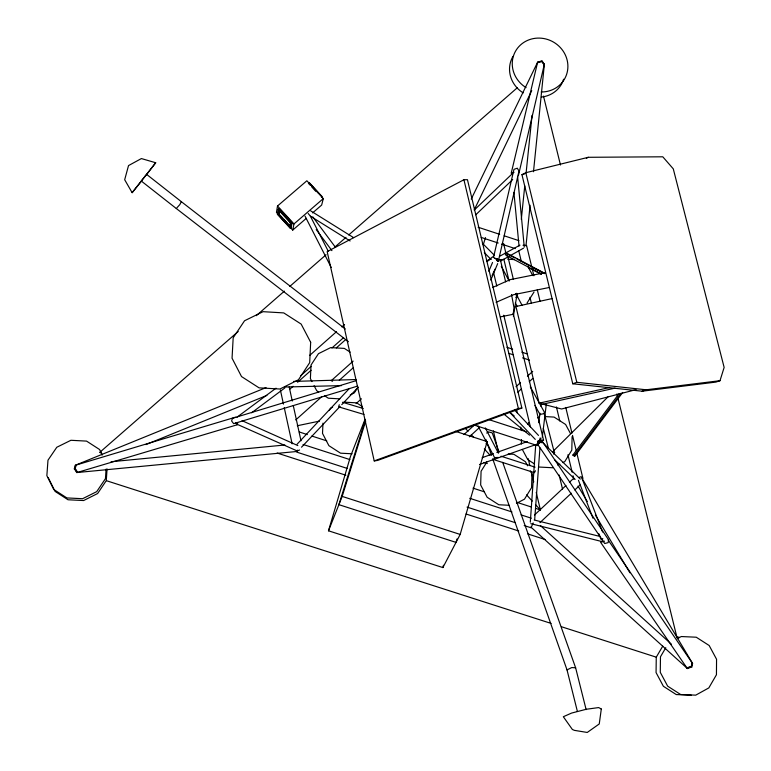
<?xml version="1.0" encoding="UTF-8"?>
<svg xmlns="http://www.w3.org/2000/svg" width="771" height="771" viewBox="0 0 771 771"><rect width="100%" height="100%" fill="white"/><g stroke="black" fill="none" stroke-linecap="round" stroke-linejoin="round"><path stroke-width="1.16" d="M572.101 436.569L571.812 450.139L564.796 461.569L562.811 462.6M521.35 444.038L521.475 439.509M322.982 423.125L322.509 433.408L328.889 445.667L340.56 453.184L352.077 453.791M538.601 441.253L539.999 439.672L540.086 437.995M106.08 469.154L105.454 478.646L96.712 491.638L82.584 498.712L66.846 497.921L53.768 489.479L46.858 475.649L47.985 460.2L56.794 447.257L70.913 440.289L86.554 441.108L99.565 449.503L102.225 454.774M107.063 468.903L106.273 480.661L97.618 493.536L83.625 500.543L68.031 499.772L55.069 491.397L48.226 477.702M530.303 522.169L535.729 444.53M534.688 519.673L539.941 447.922M525.976 245.901L530.091 205.231M533.484 171.731L544.393 64.07L541.695 61.41L537.493 62.808M521.302 219.388L524.762 185.907M526.121 172.752L532.057 115.361M474.3 425.1L537.262 445.542L537.512 443.556M541.637 442.756L541.926 440.386M542.35 436.82L546.234 404.785M538.727 422.681L539.931 413.208M540.828 406.095L541.271 402.549M691.915 662.761L691.433 666.25L687.52 668.621L530.833 527.027M312.612 212.892L321.652 205.076L323.309 198.6L306.868 180.771L277.512 206.002L276.452 212.401L282.957 219.484M513.361 316.245L516.695 296.305L515.818 294.088M277.425 214.29L278.283 209.23L279.102 208.517L292.151 222.713L291.159 227.638L290.339 228.341L277.425 214.29L278.244 213.586M278.591 211.562L279.102 208.517M278.312 214.878L279.063 210.464L290.426 222.829L289.568 227.127L278.312 214.878L279.131 214.174L279.7 210.859M602.556 539.748L602.228 541.637L530.805 523.673M290.339 228.341L291.322 223.426L292.151 222.713M290.272 227.445L292.72 230.095L293.992 223.927L323.309 198.6M498.548 260.319L519.008 171.008L517.293 168.203L513.978 169.341L493.498 257.418M518.382 175.634L544.287 64.552L542.023 60.716L537.599 62.326L511.202 173.263L514.026 172.319M365.011 419.318L350.448 456.548L328.494 530.805L442.891 567.572L443.46 565.259M442.891 567.572L460.171 534.428L487.166 441.61L455.285 431.259M457.03 538.929L456.027 542.389L338.893 504.668L365.425 419.636M483.398 244.32L485.479 237.574M328.494 530.805L342.179 496.408L365.685 421.053M719.998 380.701L724.142 367.42L673.276 168.849L662.781 156.802L588.283 157.294L525.803 172.714L521.948 174.67L572.766 383.785L642.108 391.205L715.893 382.088L719.998 380.701L646.194 389.789L642.108 391.205M76.252 465.106L75.192 468.45L76.599 472.575L296.922 451.478M235.463 417.198L75.693 465.173L74.209 468.864L77.158 472.498L237.092 424.811L237.69 422.942M339.279 404.736L338.604 406.847L363.96 414.451M297.481 450.139L296.806 452.143L347.085 468.373M490.77 280.085L497.68 263.586M488.843 271.267L492.544 262.477M537.262 445.542L539.546 440.202M533.175 522.921L531.046 527.769L524.193 525.552M492.081 275.613L495.098 269.06M474.261 209.837L531.739 90.65M471.254 199.072L537.782 61.863L541.955 61.497L544.104 65.005M144.562 176.829L146.577 174.352L181.301 201.645L179.855 204.566L176.289 208.507L141.305 181.04L144.62 176.867M486.096 443.739L487.166 441.61M478.059 425.978L494.568 457.598L493.565 459.564L534.399 472.69L535.479 470.763M665.787 647.717L660.468 656.786L660.275 672.331L667.657 686.151L680.648 694.517L695.731 695.153L708.828 687.905L716.442 674.75L716.558 659.244L709.166 645.51L696.252 637.212L681.256 636.538L677.227 638.745M662.723 646.185L656.266 657.171L656.063 672.572L663.378 686.277L676.244 694.555L691.202 695.182M527.518 424.358L528.704 422.46M487.06 461.684L481.075 471.264L480.661 484.988L487.147 497.256L498.798 504.754L509.053 505.275M527.046 303.051L534.024 292.016M358.004 387.148L354.323 392.834L350.256 394.877M329.342 410.153L330.576 408.245L332.619 407.213M553.636 454.109L554.696 452.5L552.72 451.681M539.999 439.672L541.107 438.063M506.855 253.274L505.535 255.066L505.352 252.946L506.855 253.274L545.107 273.483M622.679 392.478L574.626 456.413L574.25 455.42L620.983 393.249M574.626 456.413L572.882 455.063L618.891 393.865M132.14 192.683L155.703 162.748L141.392 158.566L128.526 165.582L124.68 179.73L132.14 192.683L142.115 180.318M155.703 162.748L146.509 174.689M297.105 444.192L349.417 388.43M538.36 444.029L541.126 441.089L580.322 479.08M301.528 447.199L340.107 406.394M341.755 404.659L358.168 387.293M553.568 450.842L607.933 396.949M474.3 210.001L512.609 173.408M475.755 214.791L512.667 179.595M539.922 522.68L571.34 493.209M574.829 489.932L580.071 485.017M534.486 515.009L565.924 485.566M569.422 482.299L573.788 478.213M463.988 434.545L474.56 424.811M515.982 386.724L520.386 382.676M527.431 376.19L532.722 371.323M469.385 436.81L479.07 427.895M517.842 392.198L521.36 388.96M529.292 381.655L532.819 378.416M356.086 403.618L361.445 398.809M353.147 361.117L331.241 380.701L332.58 381.25M339.288 380.257L353.32 367.7M487.166 261.629L492.524 256.849L496.601 259.268L497.613 261.147M295.736 419.916L321.796 396.66M309.547 355.537L336.493 331.694M341.881 326.923L344.579 324.543M300.507 375.863L311.272 366.312M331.915 348L343.587 337.65M289.501 389.451L293.105 386.261M297.606 382.262L311.118 370.273M336.339 347.894L345.341 339.895M99.565 452.538L238.181 331.491M256.3 315.667L284.383 291.139M289.819 286.398L326.066 254.748M335.125 246.836L345.996 237.343M348.714 234.972L517.225 87.817M292.72 230.095L306.28 218.366M290.426 222.829L291.255 222.115M321.43 197.424L322.249 196.721L309.238 182.602L308.419 183.305L310.048 185.069M289.568 227.127L290.388 226.423L279.131 214.174M486.723 433.08L488.351 431.856L492.235 432.878L499.078 452.172M251.635 412.784L284.856 387.948M237.054 417.169L276.037 388.179M500.234 261.273L523.499 248.185M499.463 256.367L519.953 245.149M463.93 179.739L327.164 251.635L374.214 460.904L377.617 460.432L521.861 408.052L467.448 179.682L463.93 179.739L518.363 408.485L374.214 460.904M516.474 503.357L524.482 499.165L531.595 487.619L531.942 473.924L530.323 470.879M557.857 465.183L559.842 464.152M537.609 417.872L539.594 416.851M586.346 158.257L588.283 157.294M500.061 260.511L502.2 259.441M577.402 711.488L567.022 669.903L571.754 667.561L575.629 667.811L586.133 709.609M492.563 287.487L510.036 279.68L545.492 272.577M496.1 302.328L513.64 294.676L549.125 287.525M579.358 477.384L581.103 476.661L582.086 478.618L602.604 532.029M602.826 538.64L601.033 539.372L598.903 533.802M266.053 387.601L75.153 465.327L75.25 468.739L77.698 472.344M145.902 444.607L266.911 395.398M299.572 449.994L297.201 450.958L237.034 424.243M486.405 260.81L490.876 259.123M572.766 383.785L576.814 382.3L646.194 389.789M482.183 457.666L493.459 453.647M496.842 452.442L527.287 441.59M479.533 464.508L538.225 443.759M356.356 380.585L232.485 418.306L231.599 420.956L233.632 423.655L357.59 386.107M686.768 667.802L691.23 666.452L692.666 663.58L582.259 478.791M537.445 441.176L543.545 440.164L513.168 313.286M539.035 441.513L543.545 440.164M537.57 442.554L540.23 441.773M515.741 297.259L517.582 296.748L516.743 293.288M604.483 541.146L600.551 542.215L687.115 668.235L691.915 667.127L692.319 663.147L608.117 539.951M539.758 414.47L544.336 413.593L554.098 451.71M636.104 389.596L561.587 408.996L539.112 403.166L515.934 306.521L552.065 298.589M521.948 174.67L524.261 174.101M539.112 403.166L609.572 387.534M542.9 404.149L615.085 388.131M297.298 425.737L319.551 421.091M500.514 316.862L513.207 314.279L513.987 307.812L511.549 294.483M518.363 408.485L521.861 408.052M111.082 461.742L284.885 444.992M494.568 457.598L498.268 457.463M293.635 381.414L356.038 379.554M285.116 387.013L341.514 385.616M676.88 637.106L679.164 637.203M496.437 259.538L500.34 259.74L505.641 281.849M508.185 453.984L513.862 454.283L525.456 461.733L527.615 465.8M539.334 467.053L552.903 467.766M339.818 398.848L328.35 398.212L324.475 395.716M343.962 402.144L356.568 402.838L362.37 406.577M545.087 416.591L554.089 417.082L565.615 424.484L570.482 433.553M553.568 452.808L554.397 452.866M523.017 245.265L526.574 245.486L533.898 275.777M507.713 259.191L514.392 259.605M537.888 442.467L539.883 442.795M534.187 519.991L599.799 536.404M572.882 455.063L574.25 455.42M342.507 402.269L363.266 408.495M494.943 258.333L498.558 259.461M106.475 480.719L551.092 623.411M561.404 626.727L656.516 657.249M501.015 456.22L535.074 467.168M277.155 453.049L345.851 475.215M466.06 514.006L518.729 531.007M527.884 533.956L545.058 539.498M342.179 496.408L460.171 534.428M483.87 462.465L487.311 463.583M299.321 431.991L307.321 434.584M311.889 436.058L326.74 440.858M472.989 488.139L484.419 491.84M516.416 502.181L531.267 506.981M535.835 508.455L540.404 509.939L536.24 492.438M303.07 444.462L349.87 459.574M469.722 498.297L511.954 511.944M521.09 514.893L531.364 518.208M467.062 507.106L515.047 522.603M506.933 347.316L512.648 349.186M521.794 352.164L527.509 354.034M508.87 353.378L513.438 354.872M522.584 357.85L529.446 360.096M489.71 419.877L526.304 431.77M478.116 227.233L499.656 234.317M504.195 235.81L518.931 240.658M481.21 237.42L498.23 243.019M501.632 244.137L515.259 248.619M242.084 420.696L297.847 445.58M516.695 296.305L517.582 296.748M532.655 267.46L537.956 270.236M540.066 271.344L544.307 273.551M528.53 267.662L541.271 274.322M506.595 255.625L541.521 274.033M505.352 252.946L514.864 257.967M516.975 259.075L530.718 266.332M532.828 267.45L544.451 273.589M506.923 255.779L507.819 256.3L513.399 279.41M310.713 210.888L353.571 237.622M308.188 213.49L310.366 216.159L350.13 240.966M534.505 463.949L527.75 459.603L522.343 449.464M350.13 352.116L344.348 348.405L330.653 347.615L318.462 353.677L311.031 365.011L310.395 378.571L311.976 381.616M318.664 391.986L316.727 390.733L314.086 385.673M176.289 208.507L348.415 341.698M181.301 201.645L345.302 328.986M537.618 441.947L539.353 443.354M509.573 412.138L514.209 415.954M503.569 413.815L529.542 435.172M540.365 525.552L671.435 644.219M498.615 261.417L496.717 259.682L497.661 261.552M554.532 459.632L575.156 479.417M482.395 243.27L494.298 255.201M484.313 252.599L491.05 259.451M514.691 410.133L538.486 435.413M509.785 412.408L535.276 439.393M310 183.845L318.905 193.502M311.677 186.833L315.744 191.247M465.578 428.589L468.026 431.24M471.274 434.777L473.722 437.436M484.304 448.944L489.999 455.131M526.593 494.915L532.279 501.102M535.527 504.639L540.404 509.939M277.512 206.002L293.992 223.927M279.883 209.751L290.436 221.229M278.283 209.23L291.322 223.426M283.892 219.735L291.159 227.638M316.226 229.604L331.925 250.642M312.785 216.863L335.578 247.462M235.685 422.884L237.092 424.811M537.348 443.817L604.705 543.516L608.184 542.62L608.589 539.835L541.425 440.039M496.437 258.622L497.661 260.521M578.019 486.067L587.29 501.564M595.318 514.98L629.926 572.805M534.958 405.459L540.201 414.817M530.275 386.782L544.172 411.781L544.509 414.846M527.778 266.294L532.78 275.555M515.336 302.916L517.033 306.077M501.314 266.332L509.168 281.078M515.905 293.722L522.073 305.306M485.296 427.876L498.432 453.223M310.366 216.159L328.398 251.481M305.017 216.092L331.231 267.479M100.442 451.777L102.023 454.919M578.472 480.333L592.947 518.208M502.711 462.388L575.629 667.811M485.875 439.451L491.464 455.353M492.669 458.755L567.022 669.903M497.044 258.613L497.623 260.511M543.304 428.358L548.335 448.018M543.488 96.105L560.478 165.013M616.925 393.942L617.504 396.275M618.072 398.607L676.822 636.875M525.803 172.714L576.814 382.3M537.281 289.761L540.105 301.413M565.76 407.435L571.957 433.061M572.525 435.393L576.188 450.534M576.756 452.866L582.953 478.502M518.738 250.71L521.263 261.205M529.985 297.355L531.392 303.186M556.421 406.953L559.794 420.947M567.948 454.765L572.169 472.247M573.017 475.746L573.855 479.244M503.569 243.463L505.815 252.821M559.148 475.003L562.512 489.036M503.81 259.133L508.831 279.969M493.469 272.096L496.803 286.07M503.752 315.204L530.438 427.047M516.541 409.584L517.38 413.083M520.704 427.086L521.543 430.594M528.193 458.591L529.86 465.597M531.248 471.428L533.744 481.933M493.373 430.893L498.066 450.823M289.212 387.013L292.276 401.036M293.308 405.71L300.989 440.781M280.393 390.049L283.458 404.091M284.229 407.599L292.142 443.855M513.91 192.422L519.037 246.074M517.62 176.742L524.27 247.134M563.601 79.211A27.939 26.359 28.6 0 1 541.338 97.059M523.22 92.886A27.939 26.359 28.6 0 1 512.994 56.379M526.063 87.615A28.18 26.571 28.6 0 1 521.977 43.725A28.18 26.571 28.6 0 1 565.981 56.456A28.18 26.571 28.6 0 1 541.146 91.98M310.665 342.266L309.691 362.64L298.464 379.766L279.931 389.018L259.066 387.852L241.525 376.566L232.052 358.216L233.179 337.785L244.542 320.765L263.056 311.677L283.757 312.91L301.162 324.09L310.665 342.266M601.303 709.021L599.25 723.959L587.251 732.45L574.356 730.349L572.352 729.453L563.331 716.722L571.629 713.059L586.336 709.253L598.662 707.576L601.303 709.021"/></g></svg>
